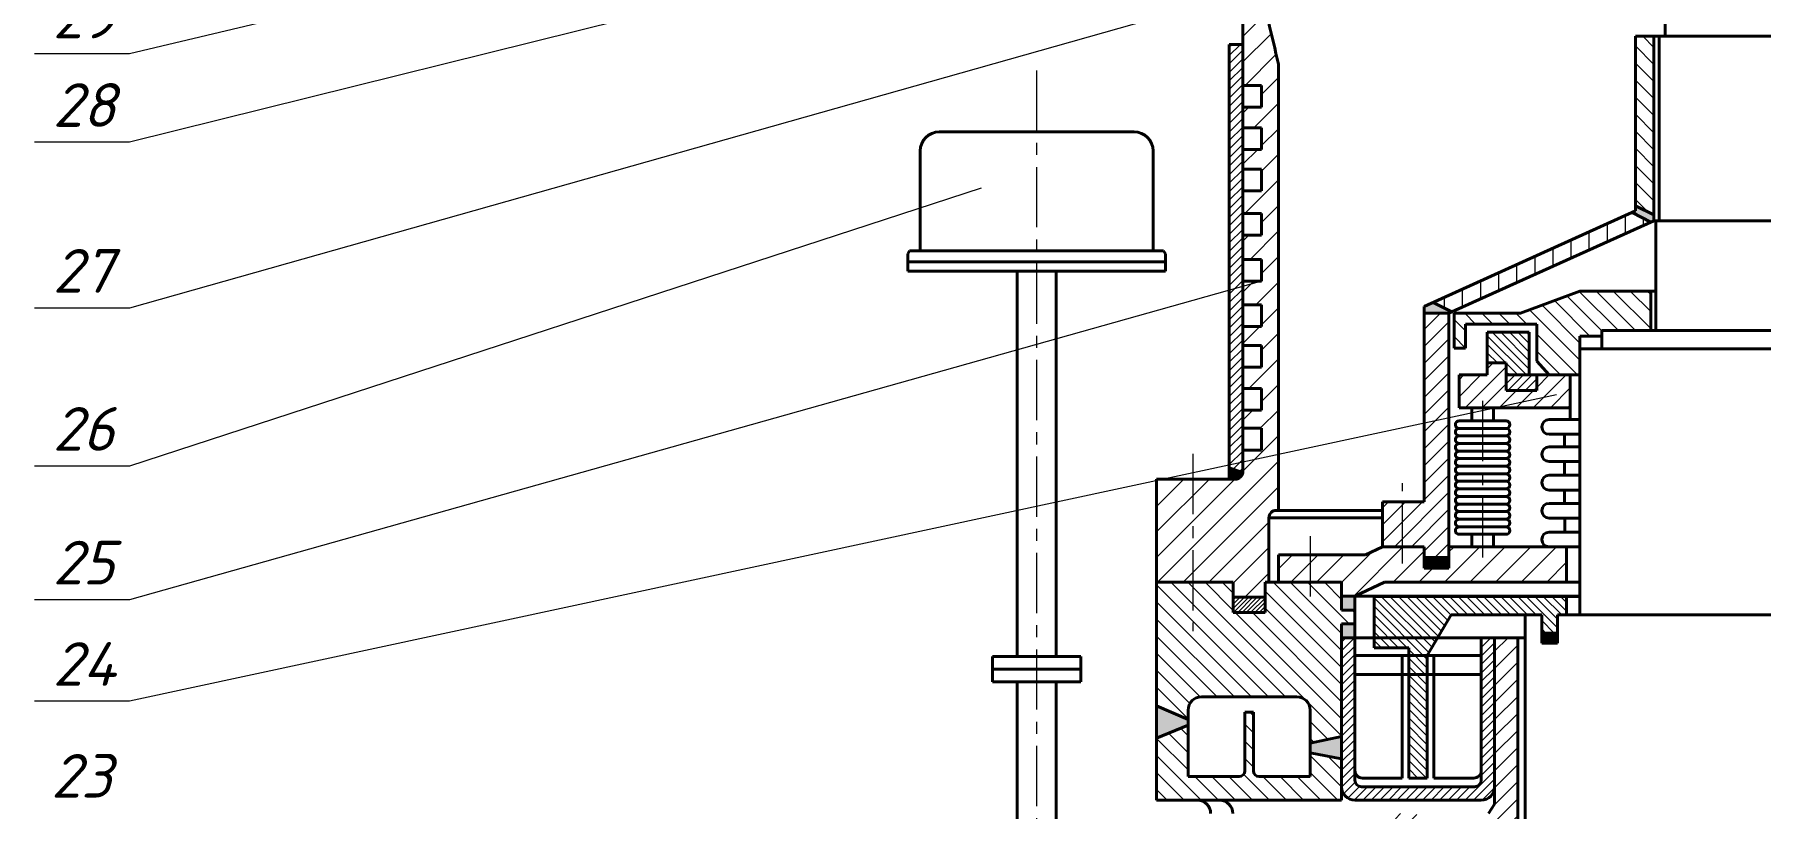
# Model space of a CAD drawing. Header units: millimetres. Extents: x 2879 to 23223, y -3142 to 6314.
# Drawn here: x 4258 to 5167, y 4717 to 5124 of the extents above; entities that cross this region are included whole.
import ezdxf

# ---------------------------------------------------------------- set-up
doc = ezdxf.new("R2010")
doc.units = ezdxf.units.MM
doc.linetypes.add('осевая', pattern=[50.8, 31.75, -6.35, 6.35, -6.35])
doc.layers.get('0').update_dxf_attribs({"lineweight": 40})
doc.layers.add('Оси', color=7, linetype='осевая', lineweight=20)
doc.layers.add('штриховка', color=7, linetype='Continuous', lineweight=20)
doc.styles.add('Размеры', font='isocpeur.ttf', dxfattribs={"oblique": 15})
pattern_1 = [(45, (1026.5905, 0), (-4.490128, 4.490128), [])]
pattern_2 = [(45, (1026.5905, 0), (-2.245064, 2.245064), [])]
pattern_3 = [(135, (1026.5905, 0), (-4.490128, -4.490128), [])]
pattern_4 = [(135, (1026.5905, 0), (-2.245064, -2.245064), [])]

msp = doc.modelspace()

# ---------------------------------------------------------------- hatches: boundary and pattern name
h = msp.add_hatch()
h.set_pattern_fill('ANSI31', color=256, scale=0.5)
h.set_pattern_definition([(45, (1026.5905, 0), (-1.122532, 1.122532), [])])
h.paths.add_polyline_path([(4989.937, 4849.016), (4989.937, 4843.394), (5002.941, 4843.394), (5002.941, 4849.016)])
h = msp.add_hatch(color=256)
h.dxf.hatch_style = 1
h.paths.add_polyline_path([(4946.409, 4814.034), (4946.409, 4806.683), (4953.409, 4806.683), (4953.409, 4814.034)])
h.paths.add_polyline_path([(4946.409, 4828.694), (4946.409, 4821.364), (4953.409, 4821.364), (4953.409, 4828.694)])
h = msp.add_hatch(color=256)
h.dxf.hatch_style = 1
h.paths.add_polyline_path([(5060.171, 4803.921), (5060.171, 4809.237), (5051.804, 4809.237), (5051.804, 4803.921)])
h = msp.add_hatch(color=256)
h.dxf.hatch_style = 1
h.paths.add_polyline_path([(4865.591, 4760.641), (4865.591, 4763.781), (4848.997, 4770.934), (4848.997, 4753.838)])
h.paths.add_polyline_path([(4946.409, 4743.023), (4946.409, 4754.71), (4929.816, 4751.175), (4929.816, 4746.163)])
at = {"layer": 'штриховка'}
h = msp.add_hatch(dxfattribs=at)
h.set_pattern_fill('ANSI31', color=256, scale=3)
h.paths.add_polyline_path([(5046.715, 5189.21), (5045.624, 5192.45), (4950.57, 5192.45), (4950.57, 5194.144), (4927.893, 5194.144), (4927.893, 5188.234), (4905.681, 5188.234), (4894.435, 5174.671), (4894.435, 5146.146), (4907.84, 5149.937), (4907.84, 5151.093, -0.4142136), (4921.84, 5165.093), (4952.916, 5165.093), (4961.433, 5165.093), (4966.576, 5166.547), (4966.576, 5171.787), (4975.452, 5179.12), (5011.034, 5179.12)])
h.paths.add_polyline_path([(5046.715, 5189.21), (5011.034, 5179.12), (5050.114, 5179.12)])
edge = h.paths.add_edge_path()
edge.add_spline(control_points=[(4913.186, 5108.795), (4911.404, 5116.368), (4907.84, 5123.734), (4907.84, 5131.513)], knot_values=[0, 0, 0, 0, 23.3382929, 23.3382929, 23.3382929, 23.3382929], degree=3, periodic=0)
edge.add_line((4907.84, 5131.513), (4907.84, 5149.937))
edge.add_line((4907.84, 5149.937), (4894.435, 5146.146))
edge.add_line((4894.435, 5146.146), (4894.435, 5119.234))
edge.add_line((4894.435, 5119.234), (4894.435, 5097.632))
edge.add_line((4894.435, 5097.632), (4904.239, 5097.632))
edge.add_line((4904.239, 5097.632), (4904.239, 5086.181))
edge.add_line((4904.239, 5086.181), (4894.435, 5086.181))
edge.add_line((4894.435, 5086.181), (4894.435, 5075.311))
edge.add_line((4894.435, 5075.311), (4904.239, 5075.311))
edge.add_line((4904.239, 5075.311), (4904.239, 5063.86))
edge.add_line((4904.239, 5063.86), (4894.435, 5063.86))
edge.add_line((4894.435, 5063.86), (4894.435, 5053.507))
edge.add_line((4894.435, 5053.507), (4904.239, 5053.507))
edge.add_line((4904.239, 5053.507), (4904.239, 5042.055))
edge.add_line((4904.239, 5042.055), (4894.435, 5042.055))
edge.add_line((4894.435, 5042.055), (4894.435, 5030.203))
edge.add_line((4894.435, 5030.203), (4904.239, 5030.203))
edge.add_line((4904.239, 5030.203), (4904.239, 5018.751))
edge.add_line((4904.239, 5018.751), (4894.435, 5018.751))
edge.add_line((4894.435, 5018.751), (4894.435, 5005.955))
edge.add_line((4894.435, 5005.955), (4904.239, 5005.955))
edge.add_line((4904.239, 5005.955), (4904.239, 4994.503))
edge.add_line((4904.239, 4994.503), (4894.435, 4991.743))
edge.add_line((4894.435, 4991.743), (4894.435, 4982.104))
edge.add_line((4894.435, 4982.104), (4904.239, 4982.104))
edge.add_line((4904.239, 4982.104), (4904.239, 4970.653))
edge.add_line((4904.239, 4970.653), (4894.435, 4970.653))
edge.add_line((4894.435, 4970.653), (4894.435, 4960.639))
edge.add_line((4894.435, 4960.639), (4904.239, 4960.639))
edge.add_line((4904.239, 4960.639), (4904.239, 4949.187))
edge.add_line((4904.239, 4949.187), (4894.435, 4949.187))
edge.add_line((4894.435, 4949.187), (4894.435, 4937.981))
edge.add_line((4894.435, 4937.981), (4904.239, 4937.981))
edge.add_line((4904.239, 4937.981), (4904.239, 4926.529))
edge.add_line((4904.239, 4926.529), (4894.435, 4926.529))
edge.add_line((4894.435, 4926.529), (4894.435, 4917.07))
edge.add_line((4894.435, 4917.07), (4904.239, 4917.07))
edge.add_line((4904.239, 4917.07), (4904.239, 4905.619))
edge.add_line((4904.239, 4905.619), (4894.435, 4905.619))
edge.add_line((4894.435, 4905.619), (4894.435, 4899.226))
edge.add_line((4894.435, 4899.226), (4913.186, 4903.254))
edge.add_line((4913.186, 4903.254), (4913.186, 5108.795))
h.paths.add_polyline_path([(4904.239, 4994.503), (4894.435, 4994.503), (4894.435, 4991.743)], flags=17)
h.paths.add_polyline_path([(4868.137, 4890.234), (4852.568, 4890.234), (4848.997, 4889.467), (4848.997, 4836.024), (4868.137, 4836.024)])
h.paths.add_polyline_path([(4912.096, 4873.848), (4913.186, 4873.848), (4913.186, 4903.254), (4894.435, 4899.226), (4894.435, 4894.234, -0.4142136), (4890.435, 4890.234), (4887.277, 4890.234), (4868.137, 4890.234), (4868.137, 4836.024), (4889.321, 4836.024), (4889.321, 4828.045), (4906.085, 4828.045), (4906.085, 4836.024), (4908.096, 4836.024), (4908.096, 4869.848, -0.4142136)])
h = msp.add_hatch(dxfattribs=at)
h.set_pattern_fill('ANSI31', color=256)
h.set_pattern_definition(pattern_2)
h.paths.add_polyline_path([(4894.435, 5119.234), (4887.277, 5119.234), (4887.277, 4890.234), (4890.435, 4890.234, 0.4142136), (4894.435, 4894.234)])
h = msp.add_hatch(dxfattribs=at)
h.set_pattern_fill('ANSI31', color=256, scale=2, angle=90)
h.paths.add_polyline_path([(5110.91, 5123.467), (5101.172, 5123.467), (5101.172, 5034.241), (5110.91, 5029.455)])
h = msp.add_hatch(color=256, dxfattribs=at)
h.dxf.hatch_style = 1
h.paths.add_polyline_path([(4994.594, 4983.311), (4989.937, 4981.201), (4989.937, 4977.637), (5002.941, 4977.637), (5004.477, 4978.33)])
h.paths.add_polyline_path([(5110.91, 5029.455), (5101.172, 5034.241), (5101.172, 5031.603), (5099.329, 5030.768), (5109.253, 5025.613), (5110.91, 5026.361)])
h = msp.add_hatch(dxfattribs=at)
h.set_pattern_fill('ANSI31', color=256, scale=3, angle=45)
h.paths.add_polyline_path([(5109.253, 5025.613), (5099.329, 5030.768), (4994.594, 4983.311), (5004.477, 4978.33)])
h = msp.add_hatch(dxfattribs=at)
h.set_pattern_fill('ANSI31', color=256, scale=2, angle=90)
h.set_pattern_definition(pattern_3)
h.paths.add_polyline_path([(5071.936, 4965.614), (5083.379, 4965.614), (5083.379, 4968.483), (5109.165, 4968.483), (5109.165, 4989.308), (5071.936, 4989.308), (5040.662, 4977.637), (5005.615, 4977.637), (5005.615, 4959.224), (5011.628, 4959.224), (5011.628, 4971.913), (5049.175, 4971.913), (5049.175, 4952.471), (5055.658, 4945.124), (5071.936, 4945.124), (5071.936, 4958.83)])
h = msp.add_hatch(dxfattribs=at)
h.set_pattern_fill('ANSI31', color=256, scale=2)
h.set_pattern_definition(pattern_1)
h.paths.add_polyline_path([(5002.941, 4977.637), (4989.937, 4977.637), (4989.937, 4878.378), (4967.892, 4878.378), (4967.892, 4854.637), (4989.937, 4854.637), (4989.937, 4849.016), (5002.941, 4849.016), (5002.941, 4854.637)])
h = msp.add_hatch(dxfattribs=at)
h.set_pattern_fill('ANSI31', color=256, angle=90)
h.set_pattern_definition(pattern_4)
h.paths.add_polyline_path([(5033.044, 4951.472), (5033.044, 4945.124), (5045.208, 4945.124), (5045.208, 4967.62), (5023.073, 4967.62), (5023.073, 4951.472)])
h = msp.add_hatch(dxfattribs=at)
h.set_pattern_fill('ANSI31', color=256, scale=2)
h.set_pattern_definition(pattern_1)
h.paths.add_polyline_path([(5033.044, 4936.893), (5033.044, 4945.124), (5033.044, 4951.472), (5023.073, 4951.472), (5023.073, 4945.124), (5008.306, 4945.124), (5008.306, 4927.764), (5066.845, 4927.764), (5066.845, 4945.124), (5049.175, 4945.124), (5049.175, 4936.893)])
h = msp.add_hatch(dxfattribs=at)
h.set_pattern_fill('ANSI31', color=256)
h.set_pattern_definition(pattern_2)
h.paths.add_polyline_path([(5049.175, 4936.893), (5049.175, 4945.124), (5033.044, 4945.124), (5033.044, 4936.893)])
h = msp.add_hatch(color=256, dxfattribs=at)
h.dxf.hatch_style = 1
h.paths.add_polyline_path([(4887.277, 4896.744), (4887.277, 4890.234), (4890.435, 4890.234, 0.4142136), (4894.435, 4894.234)])
h = msp.add_hatch(dxfattribs=at)
h.set_pattern_fill('ANSI31', color=256, scale=3)
h.set_pattern_definition([(45, (1026.59, 0), (-6.735192, 6.735192), [])])
h.paths.add_polyline_path([(4913.186, 4850.433), (4913.186, 4836.024), (4946.409, 4836.024), (4946.409, 4828.694), (4953.409, 4828.694), (4969.072, 4836.024), (5064.872, 4836.024), (5064.872, 4854.637), (5055.684, 4854.637), (5002.941, 4854.637), (5002.941, 4843.394), (4989.937, 4843.394), (4989.937, 4854.637), (4967.892, 4854.637), (4958.908, 4850.433)])
h = msp.add_hatch(dxfattribs=at)
h.set_pattern_fill('ANSI31', color=256, scale=2, angle=90)
h.set_pattern_definition(pattern_3)
h.paths.add_polyline_path([(4946.409, 4806.683), (4946.409, 4814.034), (4953.409, 4814.034), (4953.409, 4821.364), (4946.409, 4821.364), (4946.409, 4836.024), (4906.085, 4836.024), (4906.085, 4820.065), (4897.703, 4820.065), (4889.321, 4820.065), (4889.321, 4836.024), (4848.997, 4836.024), (4848.997, 4770.934), (4865.591, 4763.781), (4865.591, 4768.681, -0.4142136), (4872.591, 4775.681), (4922.816, 4775.681, -0.4142136), (4929.816, 4768.681), (4929.816, 4751.175), (4946.409, 4754.71)])
h.paths.add_polyline_path([(4865.591, 4760.641), (4848.997, 4753.838), (4848.997, 4721.234), (4946.409, 4721.234), (4946.409, 4728.234), (4946.409, 4743.023), (4929.816, 4746.163), (4929.816, 4733.668), (4902.982, 4733.668, -0.4142136), (4899.982, 4736.668), (4899.982, 4767.608), (4895.425, 4767.608), (4895.425, 4736.668, -0.4142136), (4892.425, 4733.668), (4865.591, 4733.668)])
h = msp.add_hatch(dxfattribs=at)
h.set_pattern_fill('ANSI31', color=256, scale=0.5)
h.set_pattern_definition([(45, (1026.5905, -8.2099), (-1.122532, 1.122532), [])])
h.paths.add_polyline_path([(4897.703, 4820.065), (4906.085, 4820.065), (4906.085, 4828.045), (4889.321, 4828.045), (4889.321, 4820.065)])
h = msp.add_hatch(dxfattribs=at)
h.set_pattern_fill('ANSI31', color=256, angle=90)
h.set_pattern_definition(pattern_4)
h.paths.add_polyline_path([(5064.872, 4828.497), (4963.503, 4828.497), (4963.503, 4806.683), (4996.959, 4806.683), (5004.062, 4818.83), (5043.137, 4818.83), (5051.804, 4818.83), (5051.804, 4809.237), (5060.171, 4809.237), (5060.171, 4818.83), (5064.872, 4818.83)])
h.paths.add_polyline_path([(4996.959, 4806.683), (4963.503, 4806.683), (4963.503, 4801.468), (4981.814, 4801.468), (4981.814, 4797.431), (4991.549, 4797.431)])
h.paths.add_polyline_path([(4991.549, 4787.461), (4981.814, 4787.461), (4981.814, 4732.859), (4986.682, 4732.859), (4991.549, 4732.859)])
h.paths.add_polyline_path([(4991.549, 4797.431), (4981.814, 4797.431), (4981.814, 4787.461), (4991.549, 4787.461)])
h = msp.add_hatch(dxfattribs=at)
h.set_pattern_fill('ANSI31', color=256)
h.set_pattern_definition(pattern_2)
h.paths.add_polyline_path([(4953.409, 4806.683), (4946.409, 4806.683), (4946.409, 4728.234, 0.4142136), (4953.409, 4721.234), (5019.954, 4721.234, 0.4142136), (5026.954, 4728.234), (5026.954, 4806.683), (5019.954, 4806.683), (5019.954, 4731.734, -0.4142136), (5016.454, 4728.234), (4956.909, 4728.234, -0.4142136), (4953.409, 4731.734)])
h = msp.add_hatch(dxfattribs=at)
h.set_pattern_fill('ANSI31', color=256, scale=2)
h.set_pattern_definition(pattern_1)
h.paths.add_polyline_path([(4974.745, 4275.187), (4985.984, 4275.187), (4985.984, 4714.234), (4974.745, 4714.234)])
h.paths.add_polyline_path([(5023.677, 4714.234), (5023.677, 4266.639), (5014.369, 4240.391), (5014.369, 4204.683), (5044.369, 4204.683), (5044.369, 4261.255), (5039.155, 4265.814), (5039.155, 4708.683), (5039.155, 4806.683), (5026.954, 4806.683), (5026.954, 4719.178)])

# ---------------------------------------------------------------- linework, layer by layer
for p, q in [((4894.435, 5119.234), (4894.435, 5174.671)), ((5116.869, 5123.467), (5116.869, 5132.599)), ((4887.277, 4890.234), (4887.277, 5119.234)), ((4887.277, 5119.234), (4894.435, 5119.234)), ((4894.435, 4894.234), (4894.435, 5119.234)), ((5101.172, 5031.603), (5101.172, 5123.467)), ((5110.91, 5123.467), (5101.172, 5123.467)), ((5110.91, 5026.361), (5110.91, 5123.467)), ((5110.91, 5123.467), (5113.607, 5123.467)), ((5113.607, 5123.467), (5113.607, 5026.361)), ((5113.607, 5123.467), (5193.032, 5123.467)), ((4913.186, 4873.848), (4913.186, 5108.795)), ((4904.239, 5097.632), (4894.435, 5097.632)), ((4904.239, 5086.181), (4904.239, 5097.632)), ((4894.435, 5086.181), (4904.239, 5086.181)), ((4734.519, 5073.145), (4785.818, 5073.145)), ((4837.117, 5073.145), (4785.818, 5073.145)), ((4904.239, 5075.311), (4894.435, 5075.311)), ((4904.239, 5063.86), (4904.239, 5075.311)), ((4724.519, 5010.486), (4724.519, 5063.145)), ((4847.117, 5010.486), (4847.117, 5063.145)), ((4894.435, 5063.86), (4904.239, 5063.86)), ((4904.239, 5053.507), (4894.435, 5053.507)), ((4904.239, 5042.055), (4904.239, 5053.507)), ((4894.435, 5042.055), (4904.239, 5042.055)), ((4904.239, 5030.203), (4894.435, 5030.203)), ((4904.239, 5018.751), (4904.239, 5030.203)), ((4989.937, 4981.201), (5101.172, 5031.603)), ((5002.941, 4977.637), (5110.91, 5026.361)), ((5099.329, 5030.768), (5109.253, 5025.613)), ((5101.172, 5034.241), (5110.91, 5029.455)), ((5110.91, 5026.361), (5111.837, 5026.361)), ((5111.837, 4968.483), (5111.837, 5026.361)), ((5111.837, 5026.361), (5193.032, 5026.361)), ((4894.435, 5018.751), (4904.239, 5018.751)), ((4718.006, 5008.899), (4718.952, 5010.486)), ((4718.006, 5004.631), (4718.006, 5008.899)), ((4718.952, 5010.486), (4785.818, 5010.486)), ((4852.685, 5010.486), (4785.818, 5010.486)), ((4853.631, 5008.899), (4852.685, 5010.486)), ((4853.631, 5004.631), (4853.631, 5008.899)), ((4718.006, 4999.804), (4718.006, 5004.631)), ((4718.006, 5004.631), (4785.818, 5004.631)), ((4785.818, 4999.804), (4718.006, 4999.804)), ((4775.512, 4796.86), (4775.512, 4999.804)), ((4775.512, 4999.804), (4796.125, 4999.804)), ((4796.125, 4999.804), (4775.512, 4999.804)), ((4853.631, 5004.631), (4785.818, 5004.631)), ((4785.818, 4999.804), (4853.631, 4999.804)), ((4796.125, 4796.86), (4796.125, 4999.804)), ((4853.631, 4999.804), (4853.631, 5004.631)), ((4904.239, 5005.955), (4894.435, 5005.955)), ((4904.239, 4994.503), (4904.239, 5005.955)), ((4894.435, 4994.503), (4904.239, 4994.503)), ((4904.239, 4982.104), (4894.435, 4982.104)), ((4904.239, 4970.653), (4904.239, 4982.104)), ((4989.937, 4981.201), (4989.937, 4878.378)), ((5004.477, 4978.33), (4994.594, 4983.311)), ((5071.936, 4989.308), (5040.662, 4977.637)), ((5111.837, 4989.308), (5071.936, 4989.308)), ((5109.165, 4968.483), (5109.165, 4989.308)), ((5002.941, 4977.637), (4989.937, 4977.637)), ((5002.941, 4854.637), (5002.941, 4977.637)), ((5005.615, 4977.637), (5040.662, 4977.637)), ((5005.615, 4977.637), (5005.615, 4959.224)), ((5011.628, 4959.224), (5011.628, 4971.913)), ((5011.628, 4971.913), (5049.175, 4971.913)), ((5049.175, 4971.913), (5049.175, 4952.471)), ((4894.435, 4970.653), (4904.239, 4970.653)), ((5023.073, 4951.472), (5023.073, 4967.62)), ((5023.073, 4967.62), (5045.208, 4967.62)), ((5045.208, 4967.62), (5045.208, 4945.124)), ((5083.379, 4965.614), (5071.936, 4965.614)), ((5071.936, 4965.614), (5071.936, 4958.83)), ((5083.379, 4958.83), (5083.379, 4968.483)), ((5083.379, 4968.483), (5193.032, 4968.483)), ((4904.239, 4960.639), (4894.435, 4960.639)), ((4904.239, 4949.187), (4904.239, 4960.639)), ((5005.615, 4959.224), (5011.628, 4959.224)), ((5071.936, 4818.83), (5071.936, 4958.83)), ((5071.936, 4958.83), (5193.032, 4958.83)), ((4894.435, 4949.187), (4904.239, 4949.187)), ((5008.306, 4927.764), (5008.306, 4945.124)), ((5008.306, 4945.124), (5023.073, 4945.124)), ((5023.073, 4945.124), (5023.073, 4951.472)), ((5023.073, 4951.472), (5033.044, 4951.472)), ((5033.044, 4951.472), (5033.044, 4945.124)), ((5033.044, 4945.124), (5033.044, 4936.893)), ((5049.175, 4945.124), (5033.044, 4945.124)), ((5049.175, 4952.471), (5055.658, 4945.124)), ((5049.175, 4945.124), (5071.936, 4945.124)), ((5049.175, 4936.893), (5049.175, 4945.124)), ((5066.845, 4921.637), (5066.845, 4945.124)), ((4904.239, 4937.981), (4894.435, 4937.981)), ((4904.239, 4926.529), (4904.239, 4937.981)), ((5033.044, 4936.893), (5049.175, 4936.893)), ((4894.435, 4926.529), (4904.239, 4926.529)), ((5066.845, 4927.764), (5008.306, 4927.764)), ((5008.306, 4927.764), (5033.044, 4927.764)), ((5014.971, 4921.014), (5014.971, 4927.764)), ((5026.38, 4921.014), (5026.38, 4927.764)), ((4904.239, 4917.07), (4894.435, 4917.07)), ((4904.239, 4905.619), (4904.239, 4917.07)), ((5020.675, 4921.014), (5008.306, 4921.014)), ((5020.675, 4917.027), (5008.306, 4917.027)), ((5020.675, 4917.027), (5008.306, 4917.027)), ((5026.38, 4921.014), (5014.971, 4921.014)), ((5020.675, 4921.014), (5033.044, 4921.014)), ((5020.675, 4917.027), (5033.044, 4917.027)), ((5020.675, 4917.027), (5033.044, 4917.027)), ((5066.845, 4921.637), (5055.684, 4921.637)), ((5066.845, 4921.637), (5071.936, 4921.637)), ((5071.936, 4921.637), (5071.936, 4854.637)), ((5020.675, 4913.04), (5008.306, 4913.04)), ((5020.675, 4913.04), (5008.306, 4913.04)), ((5020.675, 4909.054), (5008.306, 4909.054)), ((5020.675, 4909.054), (5008.306, 4909.054)), ((5020.675, 4913.04), (5033.044, 4913.04)), ((5020.675, 4913.04), (5033.044, 4913.04)), ((5020.675, 4909.054), (5033.044, 4909.054)), ((5020.675, 4909.054), (5033.044, 4909.054)), ((5055.684, 4913.909), (5071.936, 4913.909)), ((5063.81, 4907.269), (5063.81, 4913.909)), ((4894.435, 4905.619), (4904.239, 4905.619)), ((5020.675, 4905.067), (5008.306, 4905.067)), ((5020.675, 4905.067), (5008.306, 4905.067)), ((5020.675, 4901.081), (5008.306, 4901.081)), ((5020.675, 4901.081), (5008.306, 4901.081)), ((5020.675, 4905.067), (5033.044, 4905.067)), ((5020.675, 4905.067), (5033.044, 4905.067)), ((5020.675, 4901.081), (5033.044, 4901.081)), ((5020.675, 4901.081), (5033.044, 4901.081)), ((5066.845, 4907.269), (5055.684, 4907.269)), ((5055.684, 4899.54), (5071.936, 4899.54)), ((5063.81, 4899.54), (5063.81, 4892.284)), ((5066.845, 4907.269), (5071.936, 4907.269)), ((4848.997, 4721.234), (4848.997, 4890.234)), ((4848.997, 4890.234), (4887.277, 4890.234)), ((4887.277, 4890.234), (4890.435, 4890.234)), ((5020.675, 4897.094), (5008.306, 4897.094)), ((5020.675, 4897.094), (5008.306, 4897.094)), ((5020.675, 4893.108), (5008.306, 4893.108)), ((5020.675, 4893.108), (5008.306, 4893.108)), ((5020.675, 4897.094), (5033.044, 4897.094)), ((5020.675, 4897.094), (5033.044, 4897.094)), ((5020.675, 4893.108), (5033.044, 4893.108)), ((5020.675, 4893.108), (5033.044, 4893.108)), ((5066.845, 4892.284), (5055.684, 4892.284)), ((5066.845, 4892.284), (5071.936, 4892.284)), ((5020.675, 4889.121), (5008.306, 4889.121)), ((5020.675, 4889.121), (5008.306, 4889.121)), ((5020.675, 4885.134), (5008.306, 4885.134)), ((5020.675, 4885.134), (5008.306, 4885.134)), ((5020.675, 4881.148), (5008.306, 4881.148)), ((5020.675, 4881.148), (5008.306, 4881.148)), ((5020.675, 4889.121), (5033.044, 4889.121)), ((5020.675, 4889.121), (5033.044, 4889.121)), ((5020.675, 4885.134), (5033.044, 4885.134)), ((5020.675, 4885.134), (5033.044, 4885.134)), ((5020.675, 4881.148), (5033.044, 4881.148)), ((5020.675, 4881.148), (5033.044, 4881.148)), ((5055.684, 4884.556), (5071.936, 4884.556)), ((5063.81, 4884.556), (5063.81, 4877.53)), ((4912.096, 4873.848), (4967.892, 4873.848)), ((4967.892, 4854.637), (4967.892, 4878.378)), ((4967.892, 4878.378), (4989.937, 4878.378)), ((5020.675, 4877.161), (5008.306, 4877.161)), ((5020.675, 4877.161), (5008.306, 4877.161)), ((5020.675, 4873.175), (5008.306, 4873.175)), ((5020.675, 4873.175), (5008.306, 4873.175)), ((5020.675, 4877.161), (5033.044, 4877.161)), ((5020.675, 4877.161), (5033.044, 4877.161)), ((5020.675, 4873.175), (5033.044, 4873.175)), ((5020.675, 4873.175), (5033.044, 4873.175)), ((5066.845, 4877.53), (5055.684, 4877.53)), ((5066.845, 4877.53), (5071.936, 4877.53)), ((4908.096, 4836.024), (4908.096, 4869.848)), ((4908.096, 4869.848), (4967.892, 4869.848)), ((5020.675, 4869.188), (5008.306, 4869.188)), ((5020.675, 4869.188), (5008.306, 4869.188)), ((5020.675, 4865.202), (5008.306, 4865.202)), ((5020.675, 4865.202), (5008.306, 4865.202)), ((5020.675, 4869.188), (5033.044, 4869.188)), ((5020.675, 4869.188), (5033.044, 4869.188)), ((5020.675, 4865.202), (5033.044, 4865.202)), ((5020.675, 4865.202), (5033.044, 4865.202)), ((5055.684, 4869.802), (5071.936, 4869.802)), ((5063.894, 4869.802), (5063.894, 4862.365)), ((4967.892, 4854.637), (4958.908, 4850.433)), ((4967.892, 4854.637), (4989.937, 4854.637)), ((4989.937, 4854.637), (4989.937, 4843.394)), ((5002.941, 4843.394), (5002.941, 4854.637)), ((5002.941, 4854.637), (5071.936, 4854.637)), ((5020.675, 4861.215), (5008.306, 4861.215)), ((5014.971, 4861.215), (5014.971, 4854.637)), ((5014.971, 4861.215), (5026.38, 4861.215)), ((5020.675, 4861.215), (5033.044, 4861.215)), ((5026.38, 4861.215), (5026.38, 4854.637)), ((5066.845, 4862.365), (5055.684, 4862.365)), ((5055.684, 4854.637), (5071.936, 4854.637)), ((5064.872, 4836.024), (5064.872, 4854.637)), ((5066.845, 4862.365), (5071.936, 4862.365)), ((4913.186, 4836.024), (4913.186, 4850.433)), ((4913.186, 4850.433), (4958.908, 4850.433)), ((4989.937, 4849.016), (5002.941, 4849.016)), ((4848.997, 4721.234), (4848.997, 4844.234)), ((4848.997, 4836.024), (4889.321, 4836.024)), ((4889.321, 4820.065), (4889.321, 4836.024)), ((4906.085, 4820.065), (4906.085, 4836.024)), ((4906.085, 4836.024), (4946.409, 4836.024)), ((4946.409, 4821.364), (4946.409, 4836.024)), ((4969.072, 4836.024), (4953.409, 4828.694)), ((4969.072, 4836.024), (5071.936, 4836.024)), ((4989.937, 4843.394), (5002.941, 4843.394)), ((4889.321, 4828.045), (4906.085, 4828.045)), ((4946.409, 4828.694), (4953.409, 4828.694)), ((4946.409, 4828.694), (4953.409, 4828.694)), ((4946.409, 4828.694), (4953.409, 4828.694)), ((4953.409, 4821.364), (4953.409, 4828.694)), ((4953.409, 4828.694), (5071.936, 4828.694)), ((5064.872, 4828.497), (4963.503, 4828.497)), ((4963.503, 4828.497), (4963.503, 4801.468)), ((5064.872, 4818.83), (5064.872, 4828.497)), ((5064.872, 4828.497), (5071.936, 4828.497)), ((4897.703, 4820.065), (4889.321, 4820.065)), ((4897.703, 4820.065), (4906.085, 4820.065)), ((4946.409, 4821.364), (4953.409, 4821.364)), ((4946.409, 4821.364), (4953.409, 4821.364)), ((4953.409, 4814.034), (4953.409, 4821.364)), ((4991.549, 4797.431), (5004.062, 4818.83)), ((5043.137, 4818.83), (5004.062, 4818.83)), ((5043.137, 4268.683), (5043.137, 4818.83)), ((5043.137, 4818.83), (5051.804, 4818.83)), ((5051.804, 4818.83), (5051.804, 4803.921)), ((5060.171, 4803.921), (5060.171, 4818.83)), ((5060.171, 4818.83), (5193.032, 4818.83)), ((4946.409, 4814.034), (4953.409, 4814.034)), ((4946.409, 4814.034), (4946.409, 4806.683)), ((4953.409, 4806.683), (4953.409, 4814.034)), ((5051.804, 4809.237), (5060.171, 4809.237)), ((4946.409, 4728.234), (4946.409, 4806.683)), ((5026.954, 4806.683), (4946.409, 4806.683)), ((4953.409, 4731.734), (4953.409, 4806.683)), ((4963.503, 4801.468), (4981.814, 4801.468)), ((4981.814, 4801.468), (4981.814, 4797.431)), ((5019.954, 4731.734), (5019.954, 4806.683)), ((5026.954, 4806.683), (5039.155, 4806.683)), ((5026.954, 4719.178), (5026.954, 4806.683)), ((5039.155, 4708.683), (5039.155, 4806.683)), ((5039.155, 4806.683), (5043.137, 4806.683)), ((5051.804, 4803.921), (5060.171, 4803.921)), ((4762.515, 4790.192), (4762.515, 4796.86)), ((4762.515, 4796.86), (4809.122, 4796.86)), ((4762.515, 4783.524), (4762.515, 4790.192)), ((4762.515, 4790.192), (4809.122, 4790.192)), ((4779.659, 4790.192), (4762.515, 4790.192)), ((4791.977, 4790.192), (4779.659, 4790.192)), ((4791.977, 4790.192), (4809.122, 4790.192)), ((4809.122, 4790.192), (4809.122, 4796.86)), ((4809.122, 4783.524), (4809.122, 4790.192)), ((4953.409, 4797.431), (5019.954, 4797.431)), ((4978.374, 4797.431), (4978.374, 4732.859)), ((4981.814, 4797.431), (4981.814, 4732.859)), ((4991.549, 4797.431), (4991.549, 4732.859)), ((4994.989, 4797.431), (4994.989, 4732.859)), ((4779.659, 4783.524), (4762.515, 4783.524)), ((4775.512, 4190.539), (4775.512, 4783.524)), ((4775.512, 4783.524), (4796.125, 4783.524)), ((4791.977, 4783.524), (4779.659, 4783.524)), ((4791.977, 4783.524), (4809.122, 4783.524)), ((4796.125, 4190.539), (4796.125, 4783.524)), ((4953.409, 4787.461), (5019.954, 4787.461)), ((4872.591, 4775.681), (4922.816, 4775.681)), ((4865.591, 4763.781), (4848.997, 4770.934)), ((4865.591, 4768.681), (4865.591, 4733.668)), ((4899.982, 4767.608), (4895.425, 4767.608)), ((4895.425, 4767.608), (4895.425, 4736.668)), ((4899.982, 4767.608), (4899.982, 4736.668)), ((4929.816, 4768.681), (4929.816, 4733.668)), ((4865.591, 4760.641), (4848.997, 4753.838)), ((4929.816, 4751.175), (4946.409, 4754.71)), ((4929.816, 4746.163), (4946.409, 4743.023)), ((4865.591, 4733.668), (4892.425, 4733.668)), ((4902.982, 4733.668), (4929.816, 4733.668)), ((4946.409, 4728.234), (4946.409, 4721.234)), ((4956.909, 4728.234), (5016.454, 4728.234)), ((4978.374, 4732.859), (4957.409, 4732.859)), ((4981.814, 4732.859), (4986.682, 4732.859)), ((4991.549, 4732.859), (4986.682, 4732.859)), ((4994.989, 4732.859), (5015.954, 4732.859)), ((4946.409, 4721.234), (4848.997, 4721.234)), ((4848.997, 4721.234), (4946.409, 4721.234)), ((4953.409, 4721.234), (5019.954, 4721.234)), ((5023.677, 4714.234), (5026.954, 4719.178))]:
    msp.add_line(p, q)
for centre, radius, start, end in [((4734.519, 5063.145), 10, 90, 180), ((4837.117, 5063.145), 10, 0, 90), ((5008.306, 4919.02), 1.993, 90, 270), ((5008.306, 4915.034), 1.993, 90, 270), ((5033.044, 4919.02), 1.993, 270, 90), ((5033.044, 4915.034), 1.993, 270, 90), ((5055.684, 4917.773), 3.864, 90, 270), ((5008.306, 4911.047), 1.993, 90, 270), ((5008.306, 4907.061), 1.993, 90, 270), ((5033.044, 4911.047), 1.993, 270, 90), ((5033.044, 4907.061), 1.993, 270, 90), ((5008.306, 4903.074), 1.993, 90, 270), ((5008.306, 4899.087), 1.993, 90, 270), ((5033.044, 4903.074), 1.993, 270, 90), ((5033.044, 4899.087), 1.993, 270, 90), ((5055.684, 4903.405), 3.864, 90, 270), ((4890.435, 4894.234), 4, 270, 0), ((5008.306, 4895.101), 1.993, 90, 270), ((5008.306, 4891.114), 1.993, 90, 270), ((5033.044, 4895.101), 1.993, 270, 90), ((5033.044, 4891.114), 1.993, 270, 90), ((5055.684, 4888.42), 3.864, 90, 270), ((5008.306, 4887.128), 1.993, 90, 270), ((5008.306, 4883.141), 1.993, 90, 270), ((5008.306, 4879.155), 1.993, 90, 270), ((5033.044, 4887.128), 1.993, 270, 90), ((5033.044, 4883.141), 1.993, 270, 90), ((5033.044, 4879.155), 1.993, 270, 90), ((4912.096, 4869.848), 4, 90, 180), ((5008.306, 4875.168), 1.993, 90, 270), ((5008.306, 4871.181), 1.993, 90, 270), ((5033.044, 4875.168), 1.993, 270, 90), ((5033.044, 4871.181), 1.993, 270, 90), ((5055.684, 4873.666), 3.864, 90, 270), ((5008.306, 4867.195), 1.993, 90, 270), ((5008.306, 4863.208), 1.993, 90, 270), ((5033.044, 4867.195), 1.993, 270, 90), ((5033.044, 4863.208), 1.993, 270, 90), ((5055.684, 4858.501), 3.864, 90, 270), ((4872.591, 4768.681), 7, 90, 180), ((4922.816, 4768.681), 7, 0, 90), ((4892.425, 4736.668), 3, 270, 0), ((4902.982, 4736.668), 3, 180, 270), ((4957.409, 4736.859), 4, 180, 270), ((5015.954, 4736.859), 4, 270, 0), ((4953.409, 4728.234), 7, 180, 270), ((4956.909, 4731.734), 3.5, 180, 270), ((5016.454, 4731.734), 3.5, 270, 0), ((5019.954, 4728.234), 7, 270, 0), ((4870.442, 4714.234), 7, 0, 90), ((4882.136, 4714.234), 7, 0, 90)]:
    msp.add_arc(centre, radius, start, end)
at = {"end_tangent": (0, 1)}
msp.add_spline([(4913.186, 5108.795), (4907.84, 5131.513)], degree=3, dxfattribs=at)
at = {"layer": 'Оси'}
for p, q in [((4785.818, 5105.437), (4785.818, 830.884)), ((5020.675, 4931.536), (5020.675, 4849.012)), ((4868.137, 4903.614), (4868.137, 4810.225)), ((4978.472, 4845.836), (4978.472, 4888.09)), ((4929.908, 4860.291), (4929.908, 4823.17))]:
    msp.add_line(p, q, dxfattribs=at)
at = {"layer": 'штриховка'}
for p, q in [((5013.838, 5281.647), (4308.185, 5114.312)), ((5035.981, 5248.682), (4308.185, 5067.671)), ((5101.286, 5204.643), (4308.185, 4980.356)), ((4308.185, 5114.312), (4258.109, 5114.312)), ((4308.185, 5067.671), (4258.109, 5067.671)), ((4756.543, 5043.48), (4308.185, 4897.115)), ((4904.239, 4994.503), (4308.185, 4826.695)), ((4308.185, 4980.356), (4258.109, 4980.356)), ((5059.645, 4934.71), (4308.185, 4773.312)), ((4308.185, 4897.115), (4258.109, 4897.115)), ((4887.277, 4896.744), (4894.435, 4894.234)), ((4308.185, 4826.695), (4258.109, 4826.695)), ((4308.185, 4773.312), (4258.109, 4773.312))]:
    msp.add_line(p, q, dxfattribs=at)

# ---------------------------------------------------------------- texts
at = {"layer": 'штриховка', "char_height": 23, "attachment_point": 1, "style": 'Размеры'}
for s, insert in [('29', (4267.722, 5145.432)), ('28', (4267.722, 5098.79)), ('27', (4267.722, 5011.476)), ('26', (4267.722, 4928.235)), ('25', (4267.722, 4857.815)), ('24', (4267.722, 4804.432)), ('23', (4266.842, 4745.538))]:
    msp.add_mtext_dynamic_manual_height_columns(s, width=41.76858, gutter_width=12.5, heights=[0], dxfattribs=dict(at, insert=insert))

doc.saveas('drawing.dxf')
